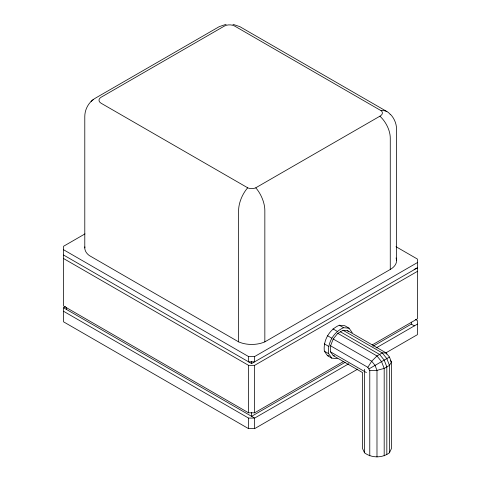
<?xml version="1.0" encoding="UTF-8"?>
<svg xmlns="http://www.w3.org/2000/svg" width="481" height="481" viewBox="0 0 481 481"><rect width="100%" height="100%" fill="white"/><g stroke="black" fill="none" stroke-linecap="round" stroke-linejoin="round"><path stroke-width="0.72" d="M337.253 358.628L331.776 358.141L327.513 355.681L324.35 351.178C323.016 340.506 329.413 329.425 339.321 325.24L344.805 325.733L349.062 328.192L352.23 332.696M331.776 358.141L328.607 353.637C327.278 342.965 333.676 331.89 343.584 327.705L349.062 328.192M330.579 345.803L333.213 339.009L337.782 333.327L343.055 330.279L347.625 330.688L386.117 352.91L389.46 357.07L391.39 362.049L391.39 448.629L389.46 452.789C382.311 458.201 371.651 458.201 364.502 452.789L362.572 448.629L362.572 372.595L333.213 355.645L330.579 351.894L330.579 345.803L367.845 367.322L369.775 370.665L369.775 455.838M367.845 367.322L371.705 361.231L376.984 355.958L382.257 352.91L386.117 352.91L386.682 354.13M226.136 24.309L219.258 26.635L95.737 97.95C89.075 101.587 84.794 108.965 84.788 116.54L84.788 247.925M91.059 101.449L92.232 100.445M92.346 100.343L93.416 99.423M379.93 116.18L380.868 115.56A7.353 4.245 0 0 0 381.403 110.858L234.752 26.106A7.383 4.263 0 0 0 224.314 26.106L101.136 97.222A7.383 4.263 0 0 0 101.136 103.253L248.052 187.999A7.353 4.245 0 0 0 255.405 187.999L379.93 116.18A21.158 12.608 58.3 0 1 390.265 138.071L390.265 269.456L264.839 341.871A21.531 12.434 0 0 1 238.618 341.871L89.244 255.507A21.567 12.452 0 0 1 84.872 246.843M84.987 233.892L63.588 246.248L63.588 306.024L248.551 412.812L254.641 412.812L343.596 361.453M357.75 369.107L254.641 428.637L248.551 428.637L63.588 321.849L63.588 307.78L65.536 306.662M63.588 249.759L248.551 356.547L254.641 356.547L417.412 262.578M63.588 255.038L251.599 363.582L417.412 267.851L414.099 269.456L414.363 269.607M63.588 258.55L248.551 365.338L254.641 365.338L417.412 271.368M372.162 344.961L417.412 318.837L417.412 259.061L395.995 246.693M345.093 362.349L251.599 416.33L251.599 412.373M373.015 346.23L411.321 324.116L414.363 325.871M348.791 363.732L254.641 418.085L248.551 418.085L63.588 311.297M376.058 347.985L417.412 324.116M385.636 353.006L417.412 334.662L417.412 320.599L415.464 319.474M369.071 368.843L389.46 357.07M369.775 370.665L376.984 370.364L384.187 368.434L389.46 365.392L391.39 362.049L390.229 360.401M333.213 355.645L334.517 355.76M327.513 355.681L328.884 355.802M232.93 24.309L239.809 26.635L386.874 111.538M339.321 325.24L343.584 327.705M343.055 330.279L382.257 352.91L386.82 358.592L389.46 365.392L389.46 452.789M340.422 331.806L379.617 354.437L384.187 360.113L386.82 366.913L386.82 454.311M332.99 328.896L337.253 331.355M337.782 333.327L376.984 355.958L381.547 361.64L384.187 368.434L384.187 455.838M327.513 335.714L331.776 338.173M333.213 339.009L371.705 361.231L375.048 365.392L376.984 370.364L376.984 456.95M324.35 343.873L328.607 346.332M330.579 351.894L366.432 372.595M324.35 351.178L328.607 353.637M63.588 307.78L254.641 418.085L254.641 428.637M390.301 114.201C394.246 118.176 396.53 123.677 396.572 129.275L396.572 260.666M347.625 330.688L348.376 331.758M411.321 322.138L411.321 324.116M364.502 369.252L364.502 452.789M264.839 341.871L264.839 210.48A21.164 10.961 64.6 0 0 255.814 187.849M254.641 356.547L254.641 361.826L248.551 361.826L248.551 356.547M254.641 365.338L254.641 412.812M251.599 361.471L251.599 363.582M248.551 365.338L248.551 412.812M248.551 418.085L248.551 428.637M238.618 341.871L238.618 210.48A21.164 10.961 -64.6 0 1 247.643 187.849M66.637 307.563L66.637 309.542M396.061 257.978A21.531 12.434 0 0 1 390.265 269.456M381.126 110.63A21.164 13.36 -54.9 0 1 390.001 114.219"/></g></svg>
